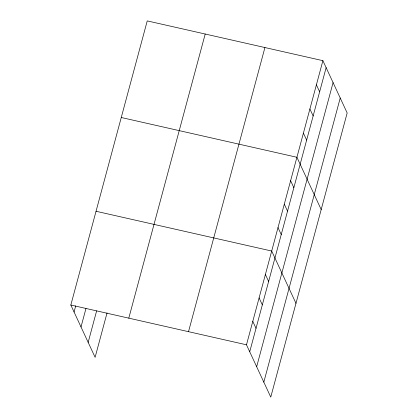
<?xml version="1.0" encoding="UTF-8"?>
<svg xmlns="http://www.w3.org/2000/svg" width="418" height="418" viewBox="0 0 418 418"><rect width="100%" height="100%" fill="white"/><g stroke="black" fill="none" stroke-linecap="round" stroke-linejoin="round"><path stroke-width="0.63" d="M107.05 312.915L95.105 357.327L70.83 305.03L147.24 20.9L322.895 60.673L347.17 112.97L270.76 397.1L246.484 344.803L322.895 60.673M74.064 312L75.721 305.835M81.008 326.96L85.983 308.453M88.161 342.373L96.621 310.908M128.796 318.155L205.207 34.025M188.518 331.678L264.928 47.547M249.718 351.773L326.134 67.643M256.662 366.732L333.073 82.602M263.815 382.141L340.231 98.011M121.262 117.505L296.916 157.278L321.191 209.575M96.046 211.268L271.7 251.04L295.975 303.337M70.83 305.03L246.484 344.803M316.4 84.823L319.634 91.793M309.905 108.973L313.139 115.943M303.411 133.123L306.645 140.093M290.609 180.717L293.849 187.687M284.308 204.156L287.542 211.127M278.001 227.596L281.241 234.566M265.393 274.48L268.633 281.45M259.092 297.919L262.326 304.889M252.785 321.358L256.025 328.334"/></g></svg>
